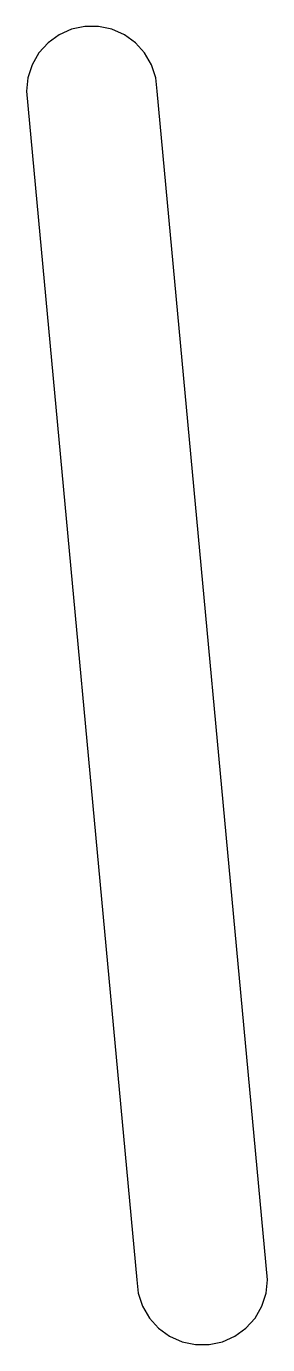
# Model space of a CAD drawing. Header units: metres. Extents: x -15 to 6, y -5 to 106.
import ezdxf

# ---------------------------------------------------------------- set-up
doc = ezdxf.new("R2010")
doc.units = ezdxf.units.M

msp = doc.modelspace()

# ---------------------------------------------------------------- linework, layer by layer
for p, q in [((-9.87508, 105.614), (-10.9998, 105.375)), ((-8.72526, 105.614), (-9.87508, 105.614)), ((-7.60058, 105.375), (-8.72526, 105.614)), ((-12.0502, 104.907), (-12.9804, 104.231)), ((-10.9998, 105.375), (-12.0502, 104.907)), ((-6.55017, 104.907), (-7.60058, 105.375)), ((-5.61995, 104.231), (-6.55017, 104.907)), ((-13.7498, 103.377), (-14.3247, 102.381)), ((-12.9804, 104.231), (-13.7498, 103.377)), ((-4.85058, 103.377), (-5.61995, 104.231)), ((-4.27567, 102.381), (-4.85058, 103.377)), ((-14.3247, 102.381), (-14.68, 101.288)), ((-3.92036, 101.288), (-4.27567, 102.381)), ((-14.68, 101.288), (-14.8002, 100.144)), ((-3.80017, 100.144), (-3.92036, 101.288)), ((-14.8002, 100.144), (-5.5, 0)), ((5.5, 0), (-3.80017, 100.144)), ((-5.5, 0), (-5.37981, -1.14351)), ((5.37981, -1.14351), (5.5, 0)), ((-5.37981, -1.14351), (-5.0245, -2.23705)), ((5.0245, -2.23705), (5.37981, -1.14351)), ((-5.0245, -2.23705), (-4.44959, -3.23282)), ((-4.44959, -3.23282), (-3.68022, -4.0873)), ((3.68022, -4.0873), (4.44959, -3.23282)), ((4.44959, -3.23282), (5.0245, -2.23705)), ((-3.68022, -4.0873), (-2.75, -4.76314)), ((2.75, -4.76314), (3.68022, -4.0873)), ((-2.75, -4.76314), (-1.69959, -5.23081)), ((-1.69959, -5.23081), (-0.574907, -5.46987)), ((-0.574907, -5.46987), (0.574907, -5.46987)), ((0.574907, -5.46987), (1.69959, -5.23081)), ((1.69959, -5.23081), (2.75, -4.76314))]:
    msp.add_line(p, q)

doc.saveas('drawing.dxf')
